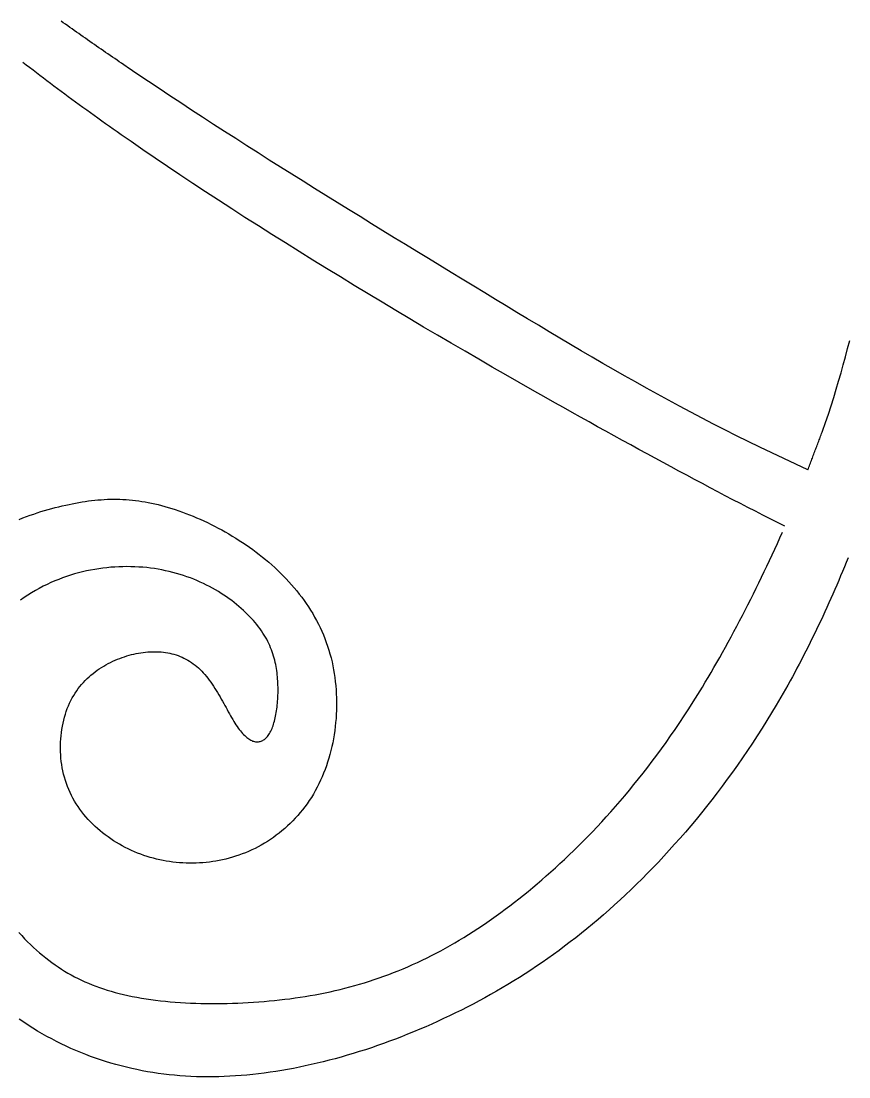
# Model space of a CAD drawing. Extents: x 13 to 113, y 0 to 127.
# Drawn here: x 66.32 to 71.37, y 70.2 to 76.65 of the extents above; entities that cross this region are included whole.
import ezdxf

# ---------------------------------------------------------------- set-up
doc = ezdxf.new("R2010")
doc.units = 0
doc.layers.add('Layer_1', color=7, linetype='CONTINUOUS')

msp = doc.modelspace()

# ---------------------------------------------------------------- linework, layer by layer
at = {"layer": 'Layer_1', "color": 7}
for points in [[(71.119274, 73.909007), (71.04471, 73.942902), (70.970941, 73.977094), (70.897841, 74.011562), (70.825485, 74.046304), (70.753799, 74.081315), (70.682707, 74.116593), (70.61221, 74.152139), (70.542308, 74.18793), (70.472927, 74.223974), (70.404066, 74.260264), (70.335652, 74.296791), (70.267609, 74.333549), (70.200012, 74.370537), (70.132788, 74.407749), (70.06586, 74.445176), (69.999305, 74.482819), (69.932972, 74.52067), (69.866863, 74.558715), (69.800977, 74.59696), (69.735239, 74.635399), (69.66965, 74.674023), (69.60421, 74.712834), (69.53877, 74.751815), (69.473405, 74.790968), (69.408039, 74.830291), (69.342673, 74.869771), (69.277233, 74.909399), (69.211644, 74.949184), (69.145981, 74.98911), (69.080169, 75.029177), (69.009078, 75.072456), (68.940217, 75.114435), (68.871133, 75.156554), (68.8019, 75.1988), (68.732593, 75.241173), (68.663138, 75.283664), (68.593608, 75.326267), (68.524078, 75.368982), (68.454547, 75.411793), (68.384943, 75.454701), (68.315413, 75.497698), (68.245883, 75.540777), (68.176427, 75.583937), (68.107046, 75.627165), (68.037813, 75.67046), (67.968729, 75.713814), (67.899794, 75.757227), (67.831008, 75.800685), (67.762444, 75.844188), (67.694104, 75.887728), (67.625987, 75.931298), (67.558167, 75.97489), (67.490645, 76.018504), (67.42342, 76.062133), (67.356567, 76.105762), (67.290086, 76.149399), (67.223977, 76.193028), (67.158314, 76.23665), (67.093097, 76.280257), (67.028326, 76.323841), (66.964076, 76.367389), (66.957383, 76.372074), (66.943328, 76.381629), (66.929274, 76.391185), (66.915293, 76.400741), (66.901313, 76.410297), (66.887407, 76.419852), (66.873501, 76.429408), (66.859595, 76.438964), (66.845689, 76.448512), (66.831857, 76.45806), (66.818025, 76.467609), (66.804194, 76.477157), (66.790436, 76.486713), (66.776679, 76.496261), (66.762922, 76.505809), (66.749239, 76.515358), (66.735556, 76.524913), (66.721873, 76.534462), (66.708265, 76.54401), (66.694656, 76.553558), (66.681047, 76.563107), (66.667513, 76.572655), (66.653979, 76.582203), (66.640519, 76.591752), (66.627059, 76.6013), (66.6136, 76.610848), (66.600214, 76.620404), (66.586829, 76.629952), (66.573443, 76.6395), (66.560058, 76.649049)], [(70.97712, 73.563258), (70.932725, 73.585805), (70.888107, 73.608575), (70.843191, 73.631576), (70.798053, 73.654807), (70.752616, 73.678276), (70.706957, 73.701976), (70.661, 73.725921), (70.614746, 73.750104), (70.568269, 73.774532), (70.521494, 73.799206), (70.474422, 73.824126), (70.427052, 73.849298), (70.379459, 73.874723), (70.331495, 73.9004), (70.283233, 73.926339), (70.234673, 73.952537), (70.185816, 73.978995), (70.136662, 74.005722), (70.08721, 74.032716), (70.037386, 74.059978), (69.987265, 74.087514), (69.936772, 74.115326), (69.885982, 74.143414), (69.834894, 74.171783), (69.783434, 74.200436), (69.731603, 74.229371), (69.679474, 74.258596), (69.626973, 74.288103), (69.5741, 74.317915), (69.520856, 74.348018), (69.437688, 74.395239), (69.356535, 74.44153), (69.274697, 74.488424), (69.19225, 74.53589), (69.10926, 74.583892), (69.025802, 74.6324), (68.941949, 74.681383), (68.857755, 74.730805), (68.773285, 74.780629), (68.688637, 74.830824), (68.603847, 74.881369), (68.518998, 74.932212), (68.434164, 74.983329), (68.349405, 75.034692), (68.264794, 75.086264), (68.180406, 75.138006), (68.096285, 75.189897), (68.012522, 75.241892), (67.929168, 75.293969), (67.846327, 75.34609), (67.764028, 75.398227), (67.682362, 75.450341), (67.60138, 75.502395), (67.521179, 75.554361), (67.441781, 75.606207), (67.36332, 75.657905), (67.285803, 75.709409), (67.209327, 75.760698), (67.133974, 75.811734), (67.05976, 75.862487), (66.986809, 75.91292), (66.974836, 75.921234), (66.950668, 75.93813), (66.926574, 75.954988), (66.902629, 75.971801), (66.878833, 75.988585), (66.855185, 76.005325), (66.831686, 76.022034), (66.808336, 76.038699), (66.785134, 76.055334), (66.762082, 76.071932), (66.739103, 76.088493), (66.716274, 76.105017), (66.693593, 76.12151), (66.67106, 76.137967), (66.648603, 76.154387), (66.626293, 76.170776), (66.604133, 76.187136), (66.582047, 76.203459), (66.56011, 76.219752), (66.538321, 76.236008), (66.516607, 76.252234), (66.495042, 76.268431), (66.47355, 76.284597), (66.452208, 76.300734), (66.43094, 76.316842), (66.409821, 76.332919), (66.388776, 76.348967), (66.367805, 76.364985), (66.346983, 76.380973), (66.326236, 76.396931)], [(71.119274, 73.909007), (71.122249, 73.916941), (71.125223, 73.924868), (71.128198, 73.932796), (71.131172, 73.940723), (71.134147, 73.948642), (71.137121, 73.956562), (71.140096, 73.964482), (71.143071, 73.972394), (71.146045, 73.980306), (71.14902, 73.988211), (71.151994, 73.996109), (71.154969, 74.004006), (71.157943, 74.011896), (71.160918, 74.019786), (71.163892, 74.027669), (71.166867, 74.035544), (71.169841, 74.043412), (71.172816, 74.051279), (71.175791, 74.059139), (71.178765, 74.066992), (71.18174, 74.074845), (71.184714, 74.08269), (71.187689, 74.090528), (71.190663, 74.098359), (71.193638, 74.106182), (71.196612, 74.113998), (71.199587, 74.121813), (71.202561, 74.129614), (71.205536, 74.137407), (71.208511, 74.145193), (71.226655, 74.198066), (71.243685, 74.248901), (71.260193, 74.299483), (71.276182, 74.349849), (71.291649, 74.400023), (71.306596, 74.45004), (71.321023, 74.499915), (71.335003, 74.549687), (71.348463, 74.599384), (71.361477, 74.649022), (71.37397, 74.698638)], [(66.30328, 73.605375), (66.325663, 73.614202), (66.348047, 73.62265), (66.370356, 73.630711), (66.392591, 73.638407), (66.414825, 73.645769), (66.436986, 73.65276), (66.458997, 73.659452), (66.480935, 73.665773), (66.502723, 73.671797), (66.524363, 73.677523), (66.545854, 73.682951), (66.567122, 73.688082), (66.588242, 73.692916), (66.608469, 73.697304), (66.628547, 73.701468), (66.648476, 73.705335), (66.668257, 73.708904), (66.687963, 73.712176), (66.707521, 73.715225), (66.727004, 73.717977), (66.746339, 73.720431), (66.765673, 73.722587), (66.784934, 73.724446), (66.804119, 73.725934), (66.823231, 73.727123), (66.842342, 73.728016), (66.861379, 73.728592), (66.880417, 73.728844), (66.899454, 73.728768), (66.918491, 73.728356), (66.937602, 73.727613), (66.956714, 73.726497), (66.975825, 73.725084), (66.995011, 73.7233), (67.014271, 73.721143), (67.033606, 73.718615), (67.053015, 73.715789), (67.072572, 73.712591), (67.092204, 73.709022), (67.111985, 73.70508), (67.13184, 73.700693), (67.151844, 73.695934), (67.171997, 73.690803), (67.193042, 73.685077), (67.214235, 73.678979), (67.235578, 73.672435), (67.257069, 73.665519), (67.278634, 73.658157), (67.300274, 73.650431), (67.322063, 73.64231), (67.343851, 73.633803), (67.365714, 73.624924), (67.387577, 73.615666), (67.409514, 73.606035), (67.431452, 73.596041), (67.453389, 73.58569), (67.475252, 73.574981), (67.497115, 73.563923), (67.518903, 73.552523), (67.540618, 73.540781), (67.562257, 73.528705), (67.583748, 73.516301), (67.605091, 73.50357), (67.626285, 73.490526), (67.647329, 73.477163), (67.668226, 73.463495), (67.688973, 73.449522), (67.709498, 73.435252), (67.729799, 73.420684), (67.749877, 73.405826), (67.769658, 73.390686), (67.789215, 73.375263), (67.808476, 73.359572), (67.827438, 73.343591), (67.846104, 73.327343), (67.864471, 73.310819), (67.882467, 73.294013), (67.900166, 73.276939), (67.917493, 73.25959), (67.934522, 73.241966), (67.95118, 73.224066), (67.967465, 73.205899), (67.983379, 73.18745), (67.998847, 73.168725), (68.013943, 73.149725), (68.028667, 73.130442), (68.042944, 73.110885), (68.056776, 73.091044), (68.070236, 73.070929), (68.083249, 73.050539), (68.095817, 73.029858), (68.107864, 73.008902), (68.119465, 72.987664), (68.130619, 72.966151), (68.141253, 72.944355), (68.151441, 72.922269), (68.161108, 72.899907), (68.170255, 72.877256), (68.178881, 72.854323), (68.186987, 72.831106), (68.194498, 72.807607), (68.20119, 72.783818), (68.207883, 72.759747), (68.213832, 72.735393), (68.219038, 72.711596), (68.223499, 72.687577), (68.227218, 72.663349), (68.230936, 72.638943), (68.23391, 72.614373), (68.236141, 72.58967), (68.238372, 72.564847), (68.239859, 72.539928), (68.240603, 72.514934), (68.241034, 72.489896), (68.240975, 72.464828), (68.24041, 72.439752), (68.239666, 72.414692), (68.238179, 72.389668), (68.235948, 72.364704), (68.233717, 72.339815), (68.230742, 72.315029), (68.227024, 72.29037), (68.222562, 72.265853), (68.218101, 72.241506), (68.212895, 72.217345), (68.206946, 72.1934), (68.200997, 72.169686), (68.194304, 72.146231), (68.186868, 72.123052), (68.179283, 72.100178), (68.171251, 72.077616), (68.1627, 72.055403), (68.153702, 72.033548), (68.144183, 72.012087), (68.133847, 71.990306), (68.122989, 71.968963), (68.111686, 71.948067), (68.099862, 71.927617), (68.087592, 71.907613), (68.074876, 71.888063), (68.061714, 71.868966), (68.048105, 71.850323), (68.03405, 71.832141), (68.019624, 71.81442), (68.004751, 71.797168), (67.989581, 71.780384), (67.974039, 71.764069), (67.958125, 71.748229), (67.941839, 71.732873), (67.925256, 71.717986), (67.908376, 71.703589), (67.891123, 71.689675), (67.873574, 71.676253), (67.855801, 71.663321), (67.83773, 71.650887), (67.819362, 71.638944), (67.800772, 71.627507), (67.781957, 71.616568), (67.76292, 71.606143), (67.743735, 71.596222), (67.724251, 71.586815), (67.704619, 71.577922), (67.684839, 71.569548), (67.664909, 71.561703), (67.644756, 71.554341), (67.625199, 71.547722), (67.605492, 71.541625), (67.585712, 71.535973), (67.565782, 71.530842), (67.545778, 71.526157), (67.5257, 71.521993), (67.505548, 71.518274), (67.485321, 71.515002), (67.465094, 71.512251), (67.444792, 71.509946), (67.424491, 71.508161), (67.40419, 71.506822), (67.383889, 71.50593), (67.363587, 71.505505), (67.343286, 71.505542), (67.322985, 71.506038), (67.302758, 71.507005), (67.282531, 71.508418), (67.262378, 71.510277), (67.2423, 71.512582), (67.222296, 71.515333), (67.202367, 71.518531), (67.182512, 71.522175), (67.162731, 71.526265), (67.143099, 71.530801), (67.123541, 71.535783), (67.104132, 71.541212), (67.084872, 71.547087), (67.065761, 71.553408), (67.046798, 71.560175), (67.027389, 71.567611), (67.008129, 71.575494), (66.989092, 71.58383), (66.970352, 71.592612), (66.951835, 71.601826), (66.933542, 71.611486), (66.915546, 71.621562), (66.897773, 71.632055), (66.880298, 71.642964), (66.863194, 71.654275), (66.846388, 71.665987), (66.829879, 71.678093), (66.813742, 71.690586), (66.797977, 71.703459), (66.782584, 71.716703), (66.767562, 71.730311), (66.752987, 71.744277), (66.738858, 71.758599), (66.725101, 71.773271), (66.711789, 71.788285), (66.698999, 71.803627), (66.686654, 71.819295), (66.674831, 71.835291), (66.663453, 71.851599), (66.652596, 71.868211), (66.642334, 71.885129), (66.632592, 71.902344), (66.623371, 71.919842), (66.614745, 71.937623), (66.606714, 71.955678), (66.599277, 71.974009), (66.592584, 71.992585), (66.586635, 72.011384), (66.580686, 72.030384), (66.575481, 72.049555), (66.571019, 72.068874), (66.567301, 72.088321), (66.564326, 72.107871), (66.561352, 72.127503), (66.559121, 72.147187), (66.557633, 72.166901), (66.55689, 72.186615), (66.556377, 72.206313), (66.556414, 72.225968), (66.556994, 72.245555), (66.558481, 72.265046), (66.559968, 72.284425), (66.562199, 72.303663), (66.565174, 72.322737), (66.568149, 72.341626), (66.571867, 72.360298), (66.576329, 72.378733), (66.58079, 72.396908), (66.585996, 72.414792), (66.591945, 72.432372), (66.597894, 72.449617), (66.604587, 72.466497), (66.612023, 72.482999), (66.619831, 72.499091), (66.628086, 72.514752), (66.636861, 72.529981), (66.645784, 72.544274), (66.65508, 72.55815), (66.664747, 72.571603), (66.67486, 72.584646), (66.685271, 72.597281), (66.696054, 72.609499), (66.707209, 72.621315), (66.718661, 72.632722), (66.73041, 72.643728), (66.742457, 72.654332), (66.754801, 72.664543), (66.767369, 72.674351), (66.780159, 72.683773), (66.793173, 72.692801), (66.80641, 72.701434), (66.81987, 72.709689), (66.833478, 72.717557), (66.847235, 72.725037), (66.861141, 72.732176), (66.875122, 72.738869), (66.889251, 72.74519), (66.903454, 72.751139), (66.917732, 72.756716), (66.932084, 72.761922), (66.946437, 72.76683), (66.960789, 72.771366), (66.975215, 72.77553), (66.989568, 72.779323), (67.00392, 72.782744), (67.018272, 72.785793), (67.03255, 72.788544), (67.046753, 72.790924), (67.060957, 72.792932), (67.075012, 72.794568), (67.088992, 72.795832), (67.102898, 72.796724), (67.11673, 72.797277), (67.130487, 72.797447), (67.14417, 72.797237), (67.157704, 72.796642), (67.171164, 72.795675), (67.184475, 72.794336), (67.197712, 72.792552), (67.2108, 72.790395), (67.223739, 72.787792), (67.236529, 72.784818), (67.249171, 72.781397), (67.261664, 72.777604), (67.274009, 72.773366), (67.286204, 72.768755), (67.298251, 72.763698), (67.31015, 72.758196), (67.321825, 72.752246), (67.333351, 72.745851), (67.344654, 72.73901), (67.355809, 72.731796), (67.36674, 72.7241), (67.377449, 72.71595), (67.388008, 72.707353), (67.398345, 72.698296), (67.408458, 72.688777), (67.418349, 72.67879), (67.428016, 72.668372), (67.43746, 72.657552), (67.446756, 72.64636), (67.455828, 72.634834), (67.464752, 72.623002), (67.473452, 72.610896), (67.482004, 72.598544), (67.490407, 72.585991), (67.498587, 72.57326), (67.506693, 72.560381), (67.51465, 72.547397), (67.522384, 72.534331), (67.530043, 72.521213), (67.537554, 72.508081), (67.54499, 72.494963), (67.552426, 72.481897), (67.559863, 72.468913), (67.567299, 72.456041), (67.573992, 72.443317), (67.580685, 72.430772), (67.587377, 72.418435), (67.59407, 72.406336), (67.600763, 72.394512), (67.607456, 72.383001), (67.614148, 72.371824), (67.620841, 72.361019), (67.627534, 72.350623), (67.634227, 72.340658), (67.640919, 72.331162), (67.647612, 72.322164), (67.654305, 72.313686), (67.660997, 72.30573), (67.66769, 72.298293), (67.674383, 72.291377), (67.681076, 72.284982), (67.687768, 72.279107), (67.693718, 72.273753), (67.699667, 72.268845), (67.705616, 72.264458), (67.711565, 72.260591), (67.717514, 72.25717), (67.723463, 72.25427), (67.729412, 72.251816), (67.735361, 72.249882), (67.74131, 72.248395), (67.747259, 72.247354), (67.753208, 72.246804), (67.759158, 72.246713), (67.765107, 72.247076), (67.770312, 72.247894), (67.775518, 72.249158), (67.780723, 72.250868), (67.785929, 72.253025), (67.791134, 72.255628), (67.796339, 72.258602), (67.801545, 72.262023), (67.806007, 72.26589), (67.810469, 72.270129), (67.81493, 72.274814), (67.819392, 72.279945), (67.823854, 72.285448), (67.828316, 72.291545), (67.832778, 72.298089), (67.836496, 72.305005), (67.840214, 72.312293), (67.843932, 72.319975), (67.84765, 72.328021), (67.850625, 72.336409), (67.853599, 72.345124), (67.856574, 72.35416), (67.859549, 72.3635), (67.862523, 72.37313), (67.864754, 72.383043), (67.866985, 72.393215), (67.869216, 72.403641), (67.871447, 72.414298), (67.873678, 72.425177), (67.875165, 72.436265), (67.876652, 72.447546), (67.87814, 72.459012), (67.879627, 72.470643), (67.881114, 72.48243), (67.881858, 72.494358), (67.882601, 72.506412), (67.883278, 72.518578), (67.883791, 72.53084), (67.884133, 72.543192), (67.884327, 72.555618), (67.884349, 72.568097), (67.8842, 72.580619), (67.883895, 72.593172), (67.883412, 72.605754), (67.882772, 72.618344), (67.882029, 72.630956), (67.881285, 72.643583), (67.879798, 72.656225), (67.878311, 72.668882), (67.876823, 72.681553), (67.874592, 72.694232), (67.872361, 72.706934), (67.870131, 72.719642), (67.867156, 72.732366), (67.864181, 72.745097), (67.860463, 72.757843), (67.856745, 72.770596), (67.853027, 72.783357), (67.848565, 72.796125), (67.844103, 72.808901), (67.838898, 72.821684), (67.833692, 72.834475), (67.827743, 72.84728), (67.821794, 72.860086), (67.815101, 72.872899), (67.807665, 72.885711), (67.80008, 72.898532), (67.792049, 72.911352), (67.783571, 72.924172), (67.774573, 72.937), (67.765129, 72.949828), (67.755164, 72.962656), (67.744679, 72.975483), (67.733673, 72.988311), (67.722519, 73.0007), (67.710918, 73.013052), (67.698797, 73.025366), (67.686303, 73.037622), (67.67329, 73.049802), (67.65983, 73.061886), (67.645924, 73.073874), (67.631646, 73.085742), (67.616922, 73.097484), (67.601752, 73.10907), (67.58621, 73.1205), (67.570222, 73.131744), (67.553862, 73.142802), (67.537056, 73.153651), (67.519877, 73.164278), (67.502328, 73.174674), (67.484406, 73.184817), (67.466113, 73.194693), (67.447447, 73.204293), (67.428485, 73.213596), (67.40915, 73.222594), (67.389444, 73.231265), (67.36944, 73.239593), (67.349064, 73.247573), (67.328465, 73.25518), (67.307495, 73.262393), (67.286227, 73.269235), (67.264661, 73.27563), (67.242798, 73.281579), (67.220638, 73.287156), (67.198254, 73.292213), (67.175574, 73.296824), (67.15267, 73.300988), (67.129468, 73.304706), (67.106118, 73.307904), (67.082545, 73.310655), (67.058748, 73.312886), (67.034803, 73.314671), (67.010709, 73.315935), (66.986467, 73.316679), (66.96215, 73.316929), (66.937684, 73.316668), (66.913144, 73.315924), (66.88853, 73.31466), (66.863841, 73.312875), (66.839152, 73.310496), (66.814463, 73.307595), (66.7897, 73.304175), (66.764937, 73.300233), (66.740248, 73.295697), (66.71556, 73.29064), (66.690945, 73.284989), (66.666405, 73.278817), (66.64194, 73.272049), (66.617548, 73.264687), (66.593306, 73.25679), (66.569212, 73.248313), (66.545267, 73.239255), (66.52147, 73.229603), (66.497823, 73.219355), (66.474398, 73.208506), (66.450453, 73.196667), (66.426731, 73.184196), (66.403232, 73.171108), (66.380031, 73.157418), (66.357127, 73.143147), (66.334446, 73.128304), (66.312062, 73.112904)], [(66.301607, 71.082128), (66.319603, 71.062905), (66.337599, 71.044187), (66.355669, 71.025998), (66.373814, 71.008329), (66.392033, 70.991173), (66.410326, 70.974531), (66.428769, 70.958379), (66.447285, 70.942725), (66.46595, 70.927555), (66.484764, 70.912868), (66.503727, 70.898657), (66.522913, 70.884915), (66.542248, 70.871626), (66.561805, 70.858799), (66.581586, 70.846417), (66.60159, 70.834474), (66.621891, 70.82297), (66.642416, 70.81189), (66.663237, 70.801234), (66.684357, 70.790986), (66.705773, 70.781148), (66.727488, 70.771711), (66.749574, 70.762669), (66.772031, 70.75402), (66.794861, 70.745743), (66.818063, 70.737846), (66.84171, 70.73032), (66.86573, 70.723181), (66.890195, 70.71634), (66.915107, 70.70987), (66.940465, 70.703773), (66.967162, 70.697823), (66.994379, 70.692172), (67.022042, 70.686892), (67.050152, 70.681984), (67.078633, 70.677373), (67.107561, 70.673135), (67.13686, 70.669268), (67.166457, 70.665698), (67.196425, 70.662501), (67.226691, 70.6596), (67.257255, 70.657072), (67.288041, 70.654841), (67.319125, 70.652908), (67.350358, 70.651346), (67.381814, 70.650082), (67.413418, 70.649115), (67.445246, 70.648466), (67.477148, 70.648119), (67.509199, 70.64808), (67.541324, 70.648344), (67.573523, 70.648905), (67.605723, 70.649798), (67.637997, 70.650913), (67.670271, 70.652326), (67.70247, 70.654037), (67.73467, 70.656044), (67.766795, 70.65835), (67.798771, 70.660952), (67.830673, 70.663778), (67.862426, 70.666902), (67.894031, 70.670322), (67.925487, 70.67404), (67.956794, 70.677982), (67.987952, 70.68222), (68.018962, 70.686757), (68.049897, 70.69159), (68.080684, 70.696721), (68.111322, 70.702224), (68.141885, 70.708025), (68.1723, 70.714122), (68.20264, 70.720592), (68.232832, 70.727359), (68.262949, 70.734498), (68.292992, 70.741957), (68.322887, 70.749772), (68.352706, 70.757945), (68.382452, 70.766475), (68.412123, 70.775376), (68.441794, 70.784656), (68.471316, 70.794316), (68.500839, 70.804363), (68.530287, 70.814796), (68.559661, 70.825631), (68.589034, 70.836867), (68.618334, 70.848513), (68.647633, 70.860574), (68.676858, 70.87306), (68.706083, 70.88597), (68.735308, 70.89931), (68.764533, 70.913097), (68.793757, 70.927338), (68.821941, 70.941527), (68.850125, 70.956124), (68.878309, 70.971138), (68.906493, 70.986561), (68.934677, 71.002393), (68.962861, 71.018634), (68.99097, 71.035284), (69.01908, 71.052343), (69.047189, 71.069811), (69.075298, 71.087681), (69.103408, 71.105952), (69.131443, 71.124632), (69.159478, 71.143714), (69.187513, 71.163197), (69.215548, 71.183082), (69.243509, 71.203361), (69.27147, 71.224034), (69.299431, 71.245109), (69.327317, 71.266578), (69.355203, 71.288441), (69.38309, 71.310698), (69.410902, 71.333349), (69.438714, 71.356394), (69.466526, 71.379826), (69.494264, 71.403652), (69.522001, 71.427865), (69.549665, 71.452465), (69.577328, 71.477451), (69.604991, 71.502824), (69.63258, 71.528583), (69.661136, 71.555637), (69.689617, 71.583114), (69.718098, 71.611031), (69.746505, 71.639393), (69.774912, 71.668224), (69.803245, 71.69753), (69.831577, 71.727335), (69.85991, 71.757646), (69.888168, 71.788485), (69.916352, 71.819851), (69.944536, 71.851768), (69.97272, 71.88425), (70.000829, 71.917312), (70.028939, 71.950962), (70.056974, 71.985221), (70.085009, 72.020105), (70.113044, 72.055614), (70.141005, 72.09177), (70.168965, 72.128587), (70.196852, 72.166089), (70.224738, 72.204274), (70.252625, 72.243167), (70.280437, 72.282773), (70.308249, 72.323108), (70.336061, 72.364194), (70.363798, 72.406038), (70.391536, 72.448648), (70.419199, 72.492055), (70.446863, 72.536256), (70.474526, 72.581276), (70.492224, 72.610568), (70.509923, 72.640194), (70.527622, 72.670141), (70.545246, 72.700399), (70.56287, 72.730955), (70.58042, 72.761801), (70.59797, 72.792923), (70.615445, 72.824319), (70.632921, 72.855976), (70.650322, 72.887878), (70.667648, 72.920018), (70.684901, 72.952396), (70.702079, 72.984989), (70.719183, 73.017791), (70.736212, 73.050794), (70.753167, 73.083982), (70.770047, 73.117357), (70.786779, 73.150895), (70.803437, 73.184596), (70.82002, 73.218439), (70.836454, 73.252423), (70.852814, 73.286541), (70.869025, 73.320771), (70.885088, 73.355112), (70.901076, 73.38955), (70.916916, 73.424077), (70.932606, 73.458679), (70.948148, 73.493354), (70.963542, 73.528082)], [(71.363983, 73.371019), (71.352754, 73.34314), (71.341451, 73.315314), (71.329999, 73.287539), (71.318472, 73.259816), (71.306797, 73.232153), (71.295048, 73.204549), (71.283224, 73.177012), (71.271251, 73.149542), (71.259204, 73.122146), (71.247009, 73.094825), (71.234739, 73.067578), (71.22232, 73.040413), (71.209827, 73.01333), (71.197259, 72.986336), (71.184543, 72.959431), (71.171753, 72.932616), (71.158813, 72.905897), (71.1458, 72.879275), (71.132712, 72.852756), (71.119475, 72.826342), (71.106164, 72.80004), (71.092778, 72.773849), (71.079319, 72.74777), (71.06571, 72.721809), (71.052027, 72.695975), (71.03827, 72.67026), (71.024364, 72.644672), (71.010383, 72.619217), (70.996329, 72.593896), (70.9822, 72.568709), (70.954239, 72.519875), (70.925981, 72.471576), (70.897351, 72.423812), (70.868423, 72.376583), (70.839198, 72.329898), (70.809676, 72.283755), (70.779856, 72.238155), (70.749739, 72.193098), (70.719398, 72.148592), (70.688835, 72.104635), (70.657974, 72.061229), (70.62689, 72.018381), (70.595583, 71.97609), (70.564052, 71.934357), (70.532299, 71.893182), (70.500397, 71.852572), (70.468346, 71.812527), (70.436072, 71.773047), (70.40365, 71.73414), (70.371079, 71.695806), (70.338359, 71.658044), (70.30549, 71.620855), (70.272547, 71.584245), (70.239455, 71.548216), (70.206289, 71.512775), (70.173048, 71.477913), (70.139733, 71.443646), (70.106344, 71.409959), (70.07288, 71.376867), (70.039416, 71.34437), (70.005878, 71.312454), (69.97234, 71.281124), (69.938728, 71.250367), (69.905041, 71.220183), (69.871354, 71.190557), (69.837593, 71.161488), (69.803758, 71.132962), (69.769922, 71.104971), (69.736013, 71.077509), (69.702028, 71.050567), (69.66797, 71.024138), (69.633837, 70.998215), (69.59963, 70.972782), (69.565348, 70.947841), (69.530992, 70.923375), (69.496561, 70.899378), (69.461982, 70.875849), (69.427329, 70.852782), (69.392601, 70.830153), (69.357799, 70.80797), (69.322922, 70.786211), (69.287897, 70.764876), (69.252797, 70.743958), (69.217549, 70.723448), (69.182226, 70.703333), (69.146755, 70.683612), (69.111209, 70.664277), (69.075514, 70.645307), (69.039671, 70.626709), (69.003753, 70.608467), (68.967687, 70.590575), (68.931472, 70.573033), (68.895182, 70.555848), (68.858744, 70.539019), (68.822231, 70.522555), (68.785644, 70.506463), (68.748983, 70.490735), (68.712247, 70.475379), (68.675437, 70.460402), (68.638627, 70.445804), (68.601743, 70.431593), (68.564859, 70.417769), (68.527974, 70.404331), (68.49109, 70.391295), (68.454131, 70.378654), (68.417247, 70.366413), (68.380362, 70.354582), (68.343478, 70.343152), (68.306668, 70.332139), (68.269858, 70.321535), (68.233122, 70.311355), (68.196461, 70.301598), (68.159874, 70.292265), (68.123361, 70.283364), (68.086923, 70.274894), (68.050634, 70.266863), (68.014418, 70.25927), (67.978352, 70.252131), (67.942434, 70.245439), (67.906591, 70.239192), (67.870896, 70.233392), (67.835351, 70.228037), (67.799954, 70.223129), (67.764705, 70.218742), (67.729605, 70.214801), (67.694655, 70.211306), (67.659852, 70.208257), (67.625199, 70.205728), (67.590694, 70.203646), (67.556264, 70.202084), (67.521982, 70.200969), (67.487849, 70.200359), (67.453865, 70.200234), (67.420029, 70.200603), (67.386268, 70.201496), (67.352656, 70.202834), (67.319192, 70.204693), (67.285803, 70.207073), (67.252562, 70.209973), (67.219396, 70.213319), (67.186379, 70.217186), (67.15351, 70.221574), (67.120715, 70.226482), (67.08807, 70.23191), (67.055498, 70.237859), (67.023076, 70.244329), (66.990802, 70.251319), (66.958603, 70.258875), (66.926477, 70.266965), (66.894501, 70.275592), (66.862599, 70.284768), (66.831887, 70.29416), (66.801249, 70.304058), (66.77076, 70.314476), (66.740345, 70.325408), (66.710079, 70.33686), (66.679962, 70.348832), (66.649993, 70.361325), (66.620173, 70.374347), (66.590502, 70.387903), (66.56098, 70.401988), (66.531681, 70.416607), (66.50253, 70.43177), (66.473602, 70.447468), (66.444824, 70.463709), (66.416268, 70.480493), (66.387935, 70.49782), (66.359826, 70.515697), (66.33194, 70.534132), (66.304276, 70.553124)]]:
    msp.add_lwpolyline(points, dxfattribs=at)

doc.saveas('drawing.dxf')
